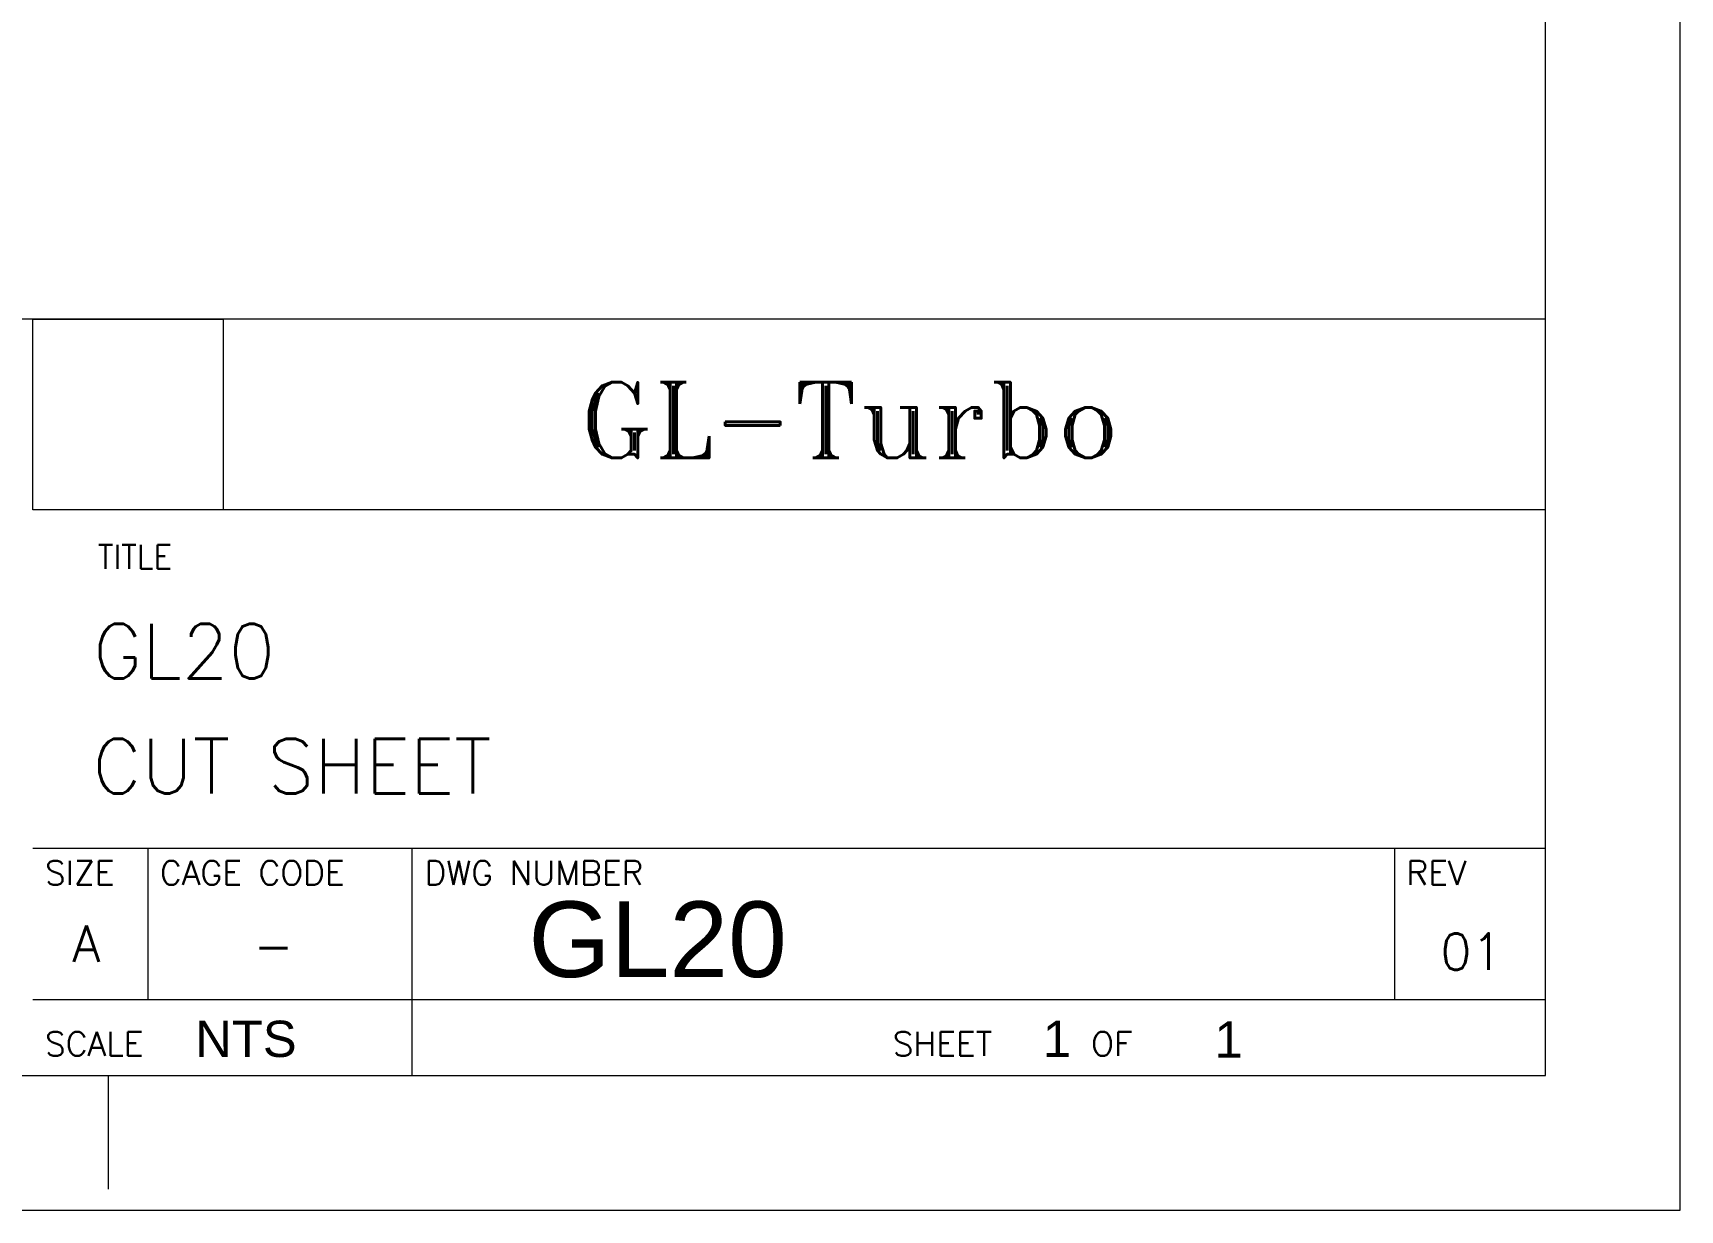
# Model space of a CAD drawing. Header units: millimetres. Extents: x 2 to 805233, y 2 to 613512.
# Drawn here: x 596470 to 805233, y 2 to 149171 of the extents above; entities that cross this region are included whole.
import ezdxf
from ezdxf.enums import TextEntityAlignment as Align

# ---------------------------------------------------------------- set-up
doc = ezdxf.new("R2010")
doc.units = ezdxf.units.MM
doc.header["$LTSCALE"] = 25.4
doc.layers.add('Title Block', color=7, linetype='Continuous', lineweight=5)
doc.styles.add('ACANSTS', font='romans.shx', dxfattribs={"height": 25.4})
doc.styles.add('Roman', font='arial.ttf')
doc.styles.add('ROMANS', font='romant.shx', dxfattribs={"height": 88.9})

# ---------------------------------------------------------------- blocks, each defined once
blk = doc.blocks.new('LONE STAR BLOWER TITLE BLOCK (SIZE A)')
at = {"lineweight": 15}
for p, q in [((444.5, 66.14), (444.5, 84.14)), ((444.5, 84.14), (462.5, 84.14)), ((462.5, 66.14), (462.5, 84.14)), ((462.5, 66.14), (444.5, 66.14))]:
    blk.add_line(p, q, dxfattribs=at)
at = {"layer": 'Title Block', "lineweight": 15}
for p, q in [((600.08, 0), (600.08, 457.2)), ((587.38, 12.7), (587.38, 444.5)), ((587.38, 84.14), (205.4, 84.14)), ((587.38, 84.14), (230.97, 84.14)), ((587.38, 12.7), (587.38, 84.14)), ((587.38, 66.14), (444.5, 66.14)), ((587.38, 34.13), (444.5, 34.13)), ((455.36, 34.13), (455.36, 19.84)), ((480.29, 34.13), (480.29, 12.7)), ((573.09, 34.13), (573.09, 19.84)), ((587.38, 19.84), (444.5, 19.84)), ((12.7, 12.7), (587.38, 12.7)), ((381.63, 12.7), (587.38, 12.7)), ((451.64, 1.98), (451.64, 12.7)), ((0, 0), (600.08, 0))]:
    blk.add_line(p, q, dxfattribs=at)
at = {"layer": 'Title Block', "lineweight": 15, "style": 'ACANSTS', "width": 0.942857}
blk.add_text('TITLE', height=2.286, dxfattribs=at).set_placement((450.63, 60.55))
at = {"layer": 'Title Block', "lineweight": 15, "style": 'ACANSTS'}
for s, height, p in [('SIZE', 2.286, (445.64, 30.7)), ('CAGE CODE', 2.286, (456.5, 30.7)), ('DWG NUMBER', 2.286, (481.49, 30.7)), ('REV', 2.286, (574.23, 30.7)), ('A', 3.43, (448.22, 23.44))]:
    blk.add_text(s, height=height, dxfattribs=at).set_placement(p)
for s, p in [('SCALE', (445.64, 15.7)), ('SHEET     OF', (525.71, 15.7))]:
    blk.add_text(s, height=2.286, dxfattribs=at).set_placement(p, align=Align.MIDDLE_LEFT)
at = {"layer": 'Title Block', "lineweight": 15, "insert": (496.11, 78.18), "char_height": 100.0125, "width": 135.4992, "attachment_point": 1, "style": 'ROMANS'}
blk.add_mtext('{\\H0.07143x;GL-Turbo}', dxfattribs=at)
at = {"layer": 'Title Block', "lineweight": 15, "style": 'ACANSTS'}
for tag, p, height in [('DRAWN_BY', (375.45, 58.16), 3.43), ('DRAWN_DATE', (402.66, 58.47), 3.43), ('DRAWING_SUBTITLE', (450.18, 50.21), 5.14), ('CHECK_DATE', (402.18, 49.5), 3.43), ('CHECKED_BY', (376.02, 49.37), 3.43), ('ENGINEER', (375.87, 40.95), 3.43), ('ENG_DATE', (401.95, 40.92), 3.43), ('DRAWING_SUBTITLE', (450.12, 39.35), 5.14), ('MANUFACTURING', (375.76, 32.38), 3.43), ('MFG_DATE', (401.98, 32.46), 3.43), ('CONTROL', (375.76, 23.81), 3.43), ('CONTROL_DATE', (401.98, 23.88), 3.43), ('CAGE_CODE', (455.36, 23.27), 3.43), ('MODEL_FILE_NAME', (230.14, 15.52), 3.43), ('APPROVED_BY', (375.47, 14.54), 3.43), ('APPROVAL_DATE', (401.77, 14.47), 3.43)]:
    blk.add_attdef(tag, p, '', height=height, dxfattribs=at)
at = {"layer": 'Title Block', "lineweight": 15, "style": 'Roman', "flags": 8}
for tag, height, p in [('DWG_NUMBER', 7.14, (484.29, 29.15)), ('SCALE', 3.43, (459.83, 17.88)), ('SHEETNUMBER', 3.43, (539.89, 17.88)), ('TOTA_SHEETS', 3.43, (556.11, 17.82))]:
    blk.add_attdef(tag, text='', height=height, dxfattribs=at).set_placement(p, align=Align.TOP_LEFT)
at = {"layer": 'Title Block', "lineweight": 15, "style": 'ACANSTS'}
blk.add_attdef('REVISION', text='', height=3.43, dxfattribs=at).set_placement((580.38, 22.69), align=Align.CENTER)

msp = doc.modelspace()

# ---------------------------------------------------------------- block references
ref = msp.add_blockref('LONE STAR BLOWER TITLE BLOCK (SIZE A)', (1.55, 1.75), dxfattribs=dict(xscale=1341.885352952126, yscale=1341.885352952126, zscale=1341.885352952126))
ref.add_attrib('SHEETNUMBER', '1', dxfattribs={"layer": 'Title Block', "lineweight": 15, "height": 4601.32, "style": 'Roman'}).set_placement((724475.67, 24000.07), align=Align.TOP_LEFT)
ref.add_attrib('SCALE', 'NTS', dxfattribs={"layer": 'Title Block', "lineweight": 15, "height": 4601.325, "style": 'Roman'}).set_placement((617038.76, 24000.07), align=Align.TOP_LEFT)
ref.add_attrib('DWG_NUMBER', 'GL20', dxfattribs={"layer": 'Title Block', "lineweight": 15, "height": 9586.093, "style": 'Roman'}).set_placement((659272.68, 39111.27), align=Align.TOP_LEFT)
ref.add_attrib('DRAWING_SUBTITLE', 'GL20', (604090.03, 67379.85), dxfattribs={"layer": 'Title Block', "lineweight": 15, "height": 6901.987, "style": 'ACANSTS'})
ref.add_attrib('CAGE_CODE', '   -', (614103.98, 31231.11), dxfattribs={"layer": 'Title Block', "lineweight": 15, "height": 4601.325, "style": 'ACANSTS'})
ref.add_attrib('REVISION', '01', dxfattribs={"layer": 'Title Block', "lineweight": 15, "height": 4601.325, "style": 'ACANSTS'}).set_placement((778800.64, 30448.92), align=Align.CENTER)
ref.add_attrib('DRAWING_SUBTITLE', 'CUT SHEET', (604005.35, 52809.92), dxfattribs={"layer": 'Title Block', "lineweight": 15, "height": 6901.987, "style": 'ACANSTS'})
ref.add_attrib('TOTA_SHEETS', '1', dxfattribs={"layer": 'Title Block', "lineweight": 15, "height": 4601.32, "style": 'Roman'}).set_placement((746230.83, 23913.62), align=Align.TOP_LEFT)

doc.saveas('drawing.dxf')
